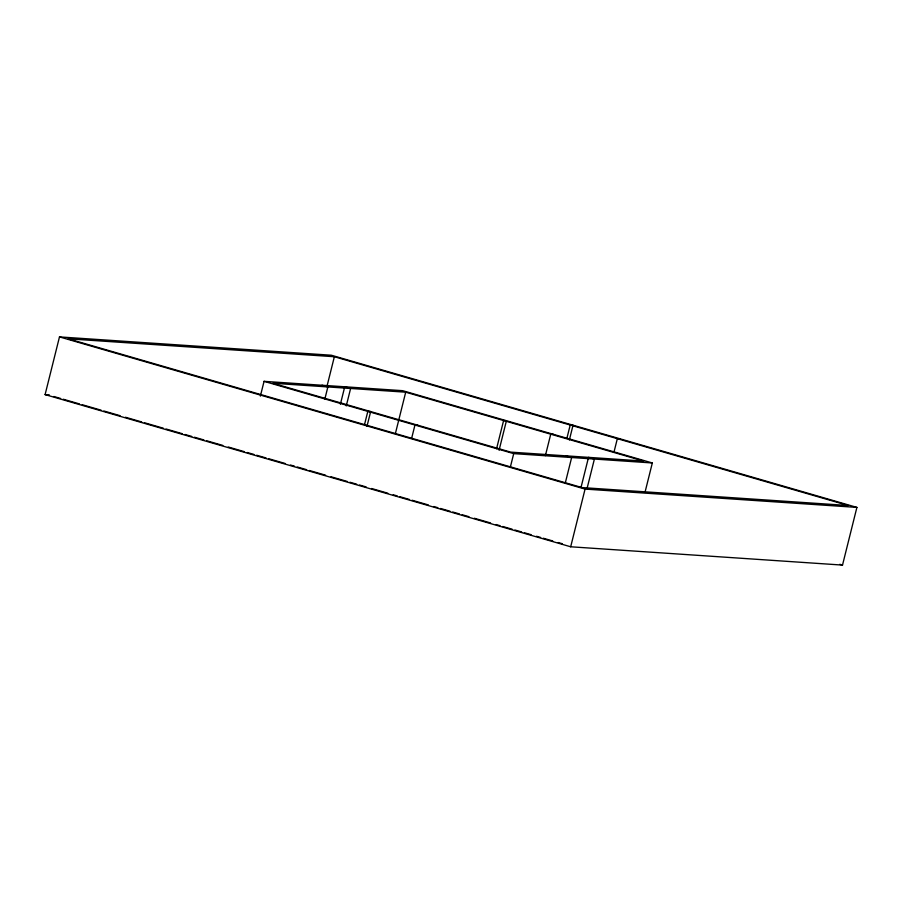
<?xml version="1.0" encoding="UTF-8"?>
<svg xmlns="http://www.w3.org/2000/svg" width="902" height="902" viewBox="0 0 902 902"><rect width="100%" height="100%" fill="white"/><g stroke="black" fill="none" stroke-linecap="round" stroke-linejoin="round"><path stroke-width="1.35" d="M45.1 394.602L59.487 336.908L331.316 355.219L856.9 507.398L842.513 565.092L570.684 546.781L45.1 394.602L49.306 394.884M260.374 396.102L264.06 381.343L402.675 390.679L652.326 462.963L644.964 492.481M326.998 386.248L334.36 356.73L848.184 505.503L582.027 487.576L68.202 338.802L334.36 356.73M324.855 399.022L327.866 386.947L321.991 385.244M340.392 404.22L344.744 386.778L350.607 388.469L346.267 405.923M364.476 424.797L367.824 411.38L370.654 411.571L366.979 426.33M395.335 433.783L405.708 392.19L643.622 461.069L510.679 452.116L272.765 383.226L405.708 392.19M411.605 438.451L414.954 425.034L417.795 425.225M496.574 448.711L503.598 420.535L506.439 420.715L499.077 450.245M510.363 467.044L513.712 453.627L652.326 462.963M545.383 455.645L550.739 434.178L553.569 434.369M566.862 438.428L570.211 425.011L573.041 425.203L569.365 439.962M565.283 483.021L571.642 457.528L565.779 455.826M581.159 486.877L588.521 457.359L594.395 459.062L587.033 488.58M570.684 546.781L585.071 489.087L856.9 507.398M613.991 452.082L617.34 438.665L620.181 438.857M264.06 381.343L513.712 453.627M59.487 336.908L585.071 489.087M839.807 564.314L842.513 565.092M53.816 396.497L60.581 398.458M63.287 399.236L79.511 403.938M82.217 404.716L101.148 410.196M103.843 410.985L120.067 415.675M125.479 417.243L141.704 421.944M144.41 422.722L163.341 428.213M166.047 428.991L182.272 433.693M184.978 434.471L191.743 436.433M194.437 437.211L203.908 439.95M206.614 440.74L222.839 445.43M228.251 446.997L244.476 451.699M247.182 452.488L253.936 454.439M256.642 455.228L266.113 457.968M268.807 458.746L285.043 463.448M290.444 465.015L294.503 466.187M297.209 466.965L306.669 469.705M309.375 470.494L325.599 475.196M331.011 476.752L347.236 481.454M349.942 482.243L356.707 484.194M359.413 484.983L366.167 486.933M371.579 488.501L387.804 493.202M393.216 494.77L397.275 495.942M399.969 496.72L409.44 499.471M412.146 500.249L428.371 504.951M433.783 506.518L437.831 507.691M440.537 508.469L450.008 511.208M452.714 511.998L459.468 513.948M462.174 514.738L468.939 516.688M474.339 518.255L490.564 522.957M495.976 524.524L500.035 525.697M502.741 526.486L512.201 529.226M514.907 530.004L521.672 531.966M524.378 532.744L531.131 534.706M536.543 536.273L540.602 537.445M543.308 538.223L552.768 540.963M558.18 542.53L562.239 543.703"/></g></svg>
